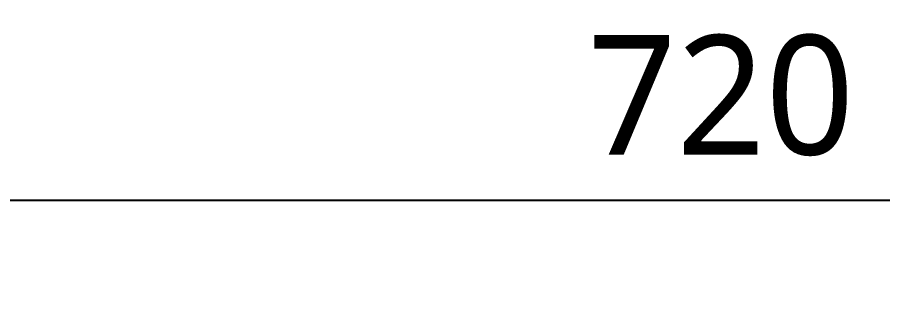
# Model space of a CAD drawing. Extents: x 3004 to 9384, y -52 to 2475.
# Drawn here: x 3495.9 to 3713.3, y 1312.8 to 1387.2 of the extents above; entities that cross this region are included whole.
import ezdxf

# ---------------------------------------------------------------- set-up
doc = ezdxf.new("R2010")
doc.units = 0
doc.header["$LTSCALE"] = 20
doc.header["$MEASUREMENT"] = 0
doc.layers.get('0').update_dxf_attribs({"linetype": 'CONTINUOUS'})
doc.layers.get('DEFPOINTS').update_dxf_attribs({"linetype": 'CONTINUOUS'})
doc.styles.get("Standard").update_dxf_attribs({"font": 'NanumGothic.ttf'})
doc.dimstyles.get("Standard").update_dxf_attribs({"dimtxt": 2.7, "dimasz": 2.5, "dimexe": 1.5, "dimexo": 1.5, "dimgap": 1.5, "dimtad": 1, "dimdec": 0, "dimlfac": 10, "dimzin": 0, "dimdsep": 46, "dimtxsty": 'Standard', "dimcen": 0, "dimclrt": 2, "dimadec": 0, "dimazin": 0, "dimtfac": 1, "dimtdec": 0, "dimtmove": 0, "dimatfit": 3, "dimfxl": 0, "dimtolj": 1, "dimtzin": 0, "dimarcsym": 0})

# ---------------------------------------------------------------- blocks, each defined once
blk = doc.blocks.new('*D35')
at = {"color": 3, "lineweight": -2}
for p, q in [((3313.28, 1093.25), (3313.28, 1346.28)), ((4033.28, 1073.09), (4033.28, 1346.28)), ((3333.28, 1341.28), (4013.28, 1341.28))]:
    blk.add_line(p, q, dxfattribs=at)
at = {"color": 3}
for points in [[(3333.28, 1344.61), (3333.28, 1337.94), (3313.28, 1341.28)], [(4013.28, 1344.61), (4013.28, 1337.94), (4033.28, 1341.28)]]:
    blk.add_solid(points, dxfattribs=at)
at = {"layer": 'DEFPOINTS', "color": 0}
for p in [(4033.28, 1341.28), (3313.28, 1091.75), (4033.28, 1071.59)]:
    blk.add_point(p, dxfattribs=at)
at = {"color": 2, "insert": (3672.65, 1367.54), "char_height": 30, "attachment_point": 5}
blk.add_mtext('\\A1;720', dxfattribs=at)

msp = doc.modelspace()

# ---------------------------------------------------------------- dimensions: what is measured, and where the dimension line sits
dim = msp.add_linear_dim(base=(4033.28, 1341.28), p1=(3313.28, 1091.75), p2=(4033.28, 1071.59), dimstyle='Standard', override={"dimtxt": 30, "dimasz": 20, "dimexe": 5, "dimgap": 10, "dimtih": 1, "dimtoh": 1, "dimlfac": 1, "dimzin": 12, "dimclrd": 3, "dimclre": 3, "dimazin": 2, "dimarcsym": 1})
dim.commit()
dim.dimension.update_dxf_attribs({"geometry": '*D35', "text_midpoint": (3672.65, 1341.28), "dimtype": 160})

doc.saveas('drawing.dxf')
